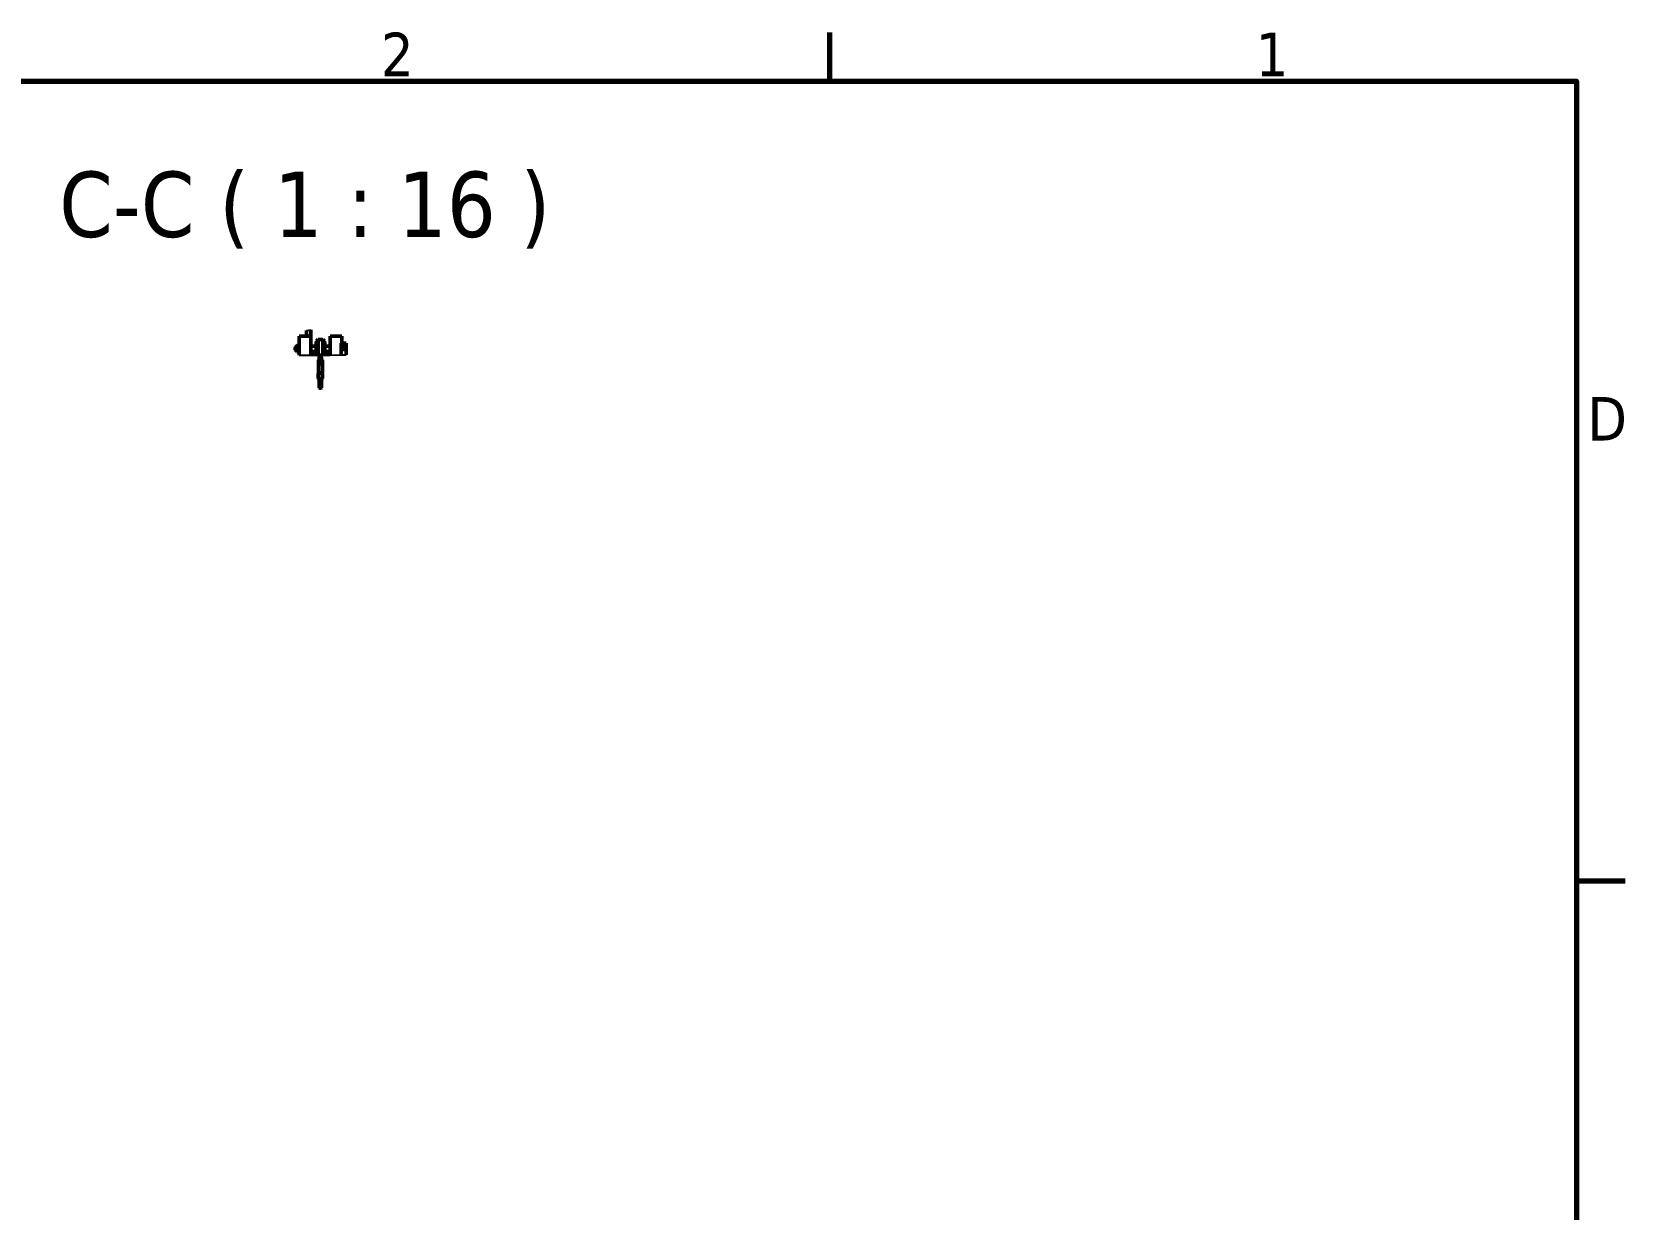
# Model space of a CAD drawing. Header units: millimetres. Extents: x 0 to 6720, y 0 to 4752.
# Drawn here: x 4574 to 6622, y 3142 to 4655 of the extents above; entities that cross this region are included whole.
import ezdxf

# ---------------------------------------------------------------- set-up
doc = ezdxf.new("R2010")
doc.units = ezdxf.units.MM
doc.header["$LTSCALE"] = 16
for name, color, linetype, lineweight in [('Kreskowanie (ISO)', 7, 'Continuous', 18), ('Linia przerwania (ISO)', 7, 'Continuous', 25), ('Obramowanie (ISO)', 7, 'Continuous', 70), ('Symbol (ISO)', 7, 'Continuous', 25), ('Widoczne (ISO)', 7, 'Continuous', 50), ('Widoczne wąskie (ISO)', 7, 'Continuous', 35)]:
    doc.layers.add(name, color=color, linetype=linetype, lineweight=lineweight)
doc.styles.add('Tekst etykiety (ISO)', font='tahoma.ttf')
doc.styles.add('Tekst notatki (ISO)', font='tahoma.ttf')

# ---------------------------------------------------------------- blocks, each defined once
blk = doc.blocks.new('Ramki Ramka domyślna')
at = {"layer": 'Obramowanie (ISO)'}
for p, q in [((350, 287), (350, 290.9)), ((410, 222.75), (413.9, 222.75))]:
    blk.add_line(p, q, dxfattribs=at)
at = {"layer": 'Obramowanie (ISO)', "flags": 128}
blk.add_lwpolyline([(10, 10), (10, 287), (410, 287), (410, 10), (10, 10)], dxfattribs=at)
at = {"layer": 'Obramowanie (ISO)', "char_height": 3.5, "attachment_point": 7, "style": 'Tekst notatki (ISO)'}
for s, insert in [('2', (313.94, 287.4)), ('1', (384.21, 287.4)), ('D', (410.87, 258.13))]:
    blk.add_mtext(s, dxfattribs=dict(at, insert=insert))

msp = doc.modelspace()

# ---------------------------------------------------------------- hatches: boundary and pattern name
at = {"layer": 'Kreskowanie (ISO)'}
h = msp.add_hatch(dxfattribs=at)
h.set_pattern_fill('ANSI31', color=256, scale=406.4, style=0)
h.set_pattern_definition([(45, (0, 0), (-35.92102, 35.92102), [])])
h.paths.add_polyline_path([(4917.7, 4239.7), (4932.7, 4239.8), (4932.7, 4264.1), (4917.7, 4264.1)])
h = msp.add_hatch(dxfattribs=at)
h.set_pattern_fill('ANSI31', color=256, scale=406.4, angle=90.0002, style=0)
h.set_pattern_definition([(135.0002, (0, 0), (-35.9209, -35.92116), [])])
h.paths.add_polyline_path([(4957.7, 4240), (4971.7, 4240.1), (4971.7, 4248.4), (4971.7, 4251.9), (4971.7, 4255.1), (4972.2, 4255.1), (4972.7, 4255.6), (4972.7, 4264.1), (4957.7, 4264.1)])
h = msp.add_hatch(dxfattribs=at)
h.set_pattern_fill('ANSI31', color=256, scale=406.4, angle=15, style=0)
h.set_pattern_definition([(60, (0, 0), (-43.9941, 25.4), [])])
h.paths.add_polyline_path([(4971.7, 4240.1), (4978.2, 4240.2), (4978.2, 4247.1), (4978.2, 4247.1), (4978.2, 4253.1), (4978.2, 4253.1), (4978.2, 4255.1), (4972.2, 4255.1), (4971.7, 4255.1), (4971.7, 4251.9), (4974.7, 4251.9), (4974.7, 4253.1), (4977.8, 4253.1), (4977.8, 4247.1), (4974.7, 4247.1), (4974.7, 4248.4), (4971.7, 4248.4)])

# ---------------------------------------------------------------- linework, layer by layer
at = {"layer": 'Linia przerwania (ISO)'}
for p, q in [((4927.4, 4271.4), (4932.7, 4272.6)), ((4917.7, 4239.7), (4932.7, 4239.8)), ((4933, 4239.8), (4932.7, 4239.8)), ((4940.1, 4239.9), (4933, 4239.8)), ((4957.7, 4240), (4950.3, 4240)), ((4957.7, 4240), (4971.7, 4240.1)), ((4971.7, 4240.1), (4978.2, 4240.2))]:
    msp.add_line(p, q, dxfattribs=at)
for points, weights in [([(4942.2, 4239.9), (4940.9, 4239.9), (4940.1, 4239.9)], [1, 1.01104201491, 1]), ([(4948.2, 4240), (4945.2, 4239.9), (4942.2, 4239.9)], [1, 0.999995955526, 1]), ([(4950.3, 4240), (4949.5, 4240), (4948.2, 4240)], [1, 1.010779812, 1])]:
    msp.add_rational_spline(points, weights, degree=2, dxfattribs=at)
at = {"layer": 'Widoczne (ISO)'}
for p, q in [((4917.7, 4264.1), (4917.7, 4239.7)), ((4932.7, 4264.1), (4917.7, 4264.1)), ((4927.4, 4264.1), (4927.4, 4271.4)), ((4932.7, 4272.6), (4932.7, 4264.1)), ((4932.7, 4239.8), (4932.7, 4264.1)), ((4940.1, 4258), (4942.2, 4260.1)), ((4942.2, 4239.9), (4942.2, 4260.1)), ((4942.2, 4260.1), (4948.2, 4260.1)), ((4948.2, 4240), (4948.2, 4260.1)), ((4950.3, 4258), (4948.2, 4260.1)), ((4957.7, 4264.1), (4957.7, 4240)), ((4972.7, 4264.1), (4957.7, 4264.1)), ((4972.7, 4255.6), (4972.7, 4264.1)), ((4912.7, 4249.7), (4913.1, 4250.1)), ((4912.7, 4246.5), (4912.7, 4249.7)), ((4912.7, 4246.5), (4913.1, 4246.1)), ((4913.1, 4250.1), (4913.1, 4246.1)), ((4914.5, 4250.1), (4913.1, 4250.1)), ((4914.5, 4246.1), (4913.1, 4246.1)), ((4914.5, 4251.1), (4915.1, 4252.1)), ((4914.5, 4251.1), (4914.5, 4245.2)), ((4914.5, 4245.2), (4915.1, 4244.1)), ((4915.1, 4252.2), (4917.1, 4252.2)), ((4915.1, 4250.1), (4917.1, 4250.1)), ((4915.1, 4246.1), (4917.1, 4246.1)), ((4915.1, 4244.1), (4917.1, 4244.1)), ((4917.7, 4251.1), (4917.1, 4252.1)), ((4917.7, 4245.2), (4917.1, 4244.1)), ((4932.7, 4251.6), (4939.7, 4251.6)), ((4932.7, 4244.6), (4939.7, 4244.6)), ((4932.7, 4240.5), (4939.7, 4240.5)), ((4939.7, 4255.9), (4939.9, 4256.1)), ((4939.7, 4240.4), (4939.7, 4255.9)), ((4939.7, 4240.4), (4939.9, 4240.1)), ((4939.9, 4240.1), (4939.9, 4256.1)), ((4939.9, 4256.1), (4940.1, 4256.1)), ((4939.9, 4240.1), (4940.1, 4240.1)), ((4940.1, 4239.9), (4940.1, 4258)), ((4942.5, 4239.8), (4943.9, 4239.8)), ((4942.5, 4239.4), (4942.5, 4239.8)), ((4943.7, 4239.9), (4943.7, 4239.8)), ((4943.9, 4239.8), (4943.7, 4239.5)), ((4943.9, 4239.9), (4943.9, 4239.8)), ((4943.9, 4239.8), (4946.6, 4239.8)), ((4946.6, 4239.9), (4946.6, 4239.8)), ((4946.6, 4239.8), (4946.7, 4239.5)), ((4946.6, 4239.8), (4947.9, 4239.8)), ((4946.7, 4239.9), (4946.7, 4239.8)), ((4947.9, 4239.4), (4947.9, 4239.8)), ((4950.3, 4240), (4950.3, 4258)), ((4950.3, 4256.1), (4950.5, 4256.1)), ((4950.3, 4240.1), (4950.5, 4240.1)), ((4950.5, 4240.1), (4950.5, 4256.1)), ((4950.8, 4255.9), (4950.5, 4256.1)), ((4950.8, 4240.4), (4950.5, 4240.1)), ((4950.8, 4240.4), (4950.8, 4255.9)), ((4950.8, 4251.6), (4957.7, 4251.6)), ((4950.8, 4244.6), (4957.7, 4244.6)), ((4950.8, 4240.5), (4957.7, 4240.5)), ((4971.7, 4240.1), (4971.7, 4255.1)), ((4971.7, 4255.1), (4972.2, 4255.1)), ((4978.2, 4255.1), (4971.7, 4255.1)), ((4971.7, 4255.1), (4971.7, 4251.9)), ((4971.7, 4251.9), (4974.7, 4251.9)), ((4971.7, 4248.4), (4971.7, 4240.1)), ((4974.7, 4248.4), (4971.7, 4248.4)), ((4972.2, 4255.1), (4972.7, 4255.6)), ((4972.7, 4255.6), (4972.7, 4255.1)), ((4974.7, 4251.9), (4974.7, 4253.1)), ((4974.7, 4253.1), (4977.8, 4253.1)), ((4974.7, 4248.4), (4974.7, 4251.9)), ((4974.7, 4247.1), (4974.7, 4248.4)), ((4977.8, 4247.1), (4974.7, 4247.1)), ((4977.8, 4253.1), (4977.8, 4247.1)), ((4978.2, 4253.1), (4978.2, 4255.1)), ((4978.2, 4247.1), (4978.2, 4253.1)), ((4978.2, 4253.1), (4978.2, 4253.1)), ((4978.2, 4253.1), (4978.2, 4247.1)), ((4978.2, 4240.2), (4978.2, 4247.1)), ((4978.2, 4247.1), (4978.2, 4247.1)), ((4943.7, 4239.4), (4942.5, 4239.4)), ((4943.2, 4234.2), (4942.7, 4233.7)), ((4943.7, 4233.7), (4942.7, 4233.7)), ((4942.7, 4233.7), (4942.7, 4232.7)), ((4943.7, 4232.7), (4942.7, 4232.7)), ((4942.7, 4232.2), (4943.7, 4232.2)), ((4942.7, 4232.2), (4942.7, 4217.2)), ((4942.9, 4232.7), (4942.9, 4232.2)), ((4943.2, 4234.2), (4943.7, 4234.2)), ((4943.7, 4239.5), (4946.7, 4239.5)), ((4943.7, 4239.5), (4943.7, 4228.5)), ((4943.7, 4239.5), (4946.7, 4239.5)), ((4943.7, 4228.5), (4946.7, 4228.5)), ((4946.7, 4239.5), (4946.7, 4228.5)), ((4947.9, 4239.4), (4946.7, 4239.4)), ((4946.7, 4234.2), (4947.2, 4234.2)), ((4947.7, 4233.7), (4946.7, 4233.7)), ((4947.7, 4232.7), (4946.7, 4232.7)), ((4946.7, 4232.2), (4947.7, 4232.2)), ((4947.2, 4234.2), (4947.7, 4233.7)), ((4947.5, 4232.7), (4947.5, 4232.2)), ((4947.7, 4233.7), (4947.7, 4232.7)), ((4947.7, 4232.2), (4947.7, 4217.2)), ((4942.3, 4216.2), (4948.1, 4216.2)), ((4942.3, 4216.2), (4942.3, 4209.9)), ((4942.3, 4209.9), (4948.1, 4209.9)), ((4942.8, 4209.4), (4942.3, 4209.9)), ((4947.7, 4217.2), (4942.7, 4217.2)), ((4942.8, 4217), (4942.7, 4217.2)), ((4942.8, 4216.9), (4942.8, 4216.4)), ((4947.6, 4209.4), (4942.8, 4209.4)), ((4943.8, 4208.5), (4943.7, 4208.4)), ((4943.7, 4208.4), (4946.7, 4208.4)), ((4943.7, 4208.4), (4943.7, 4199.2)), ((4946.7, 4199.2), (4943.7, 4199.2)), ((4943.8, 4209.2), (4943.8, 4208.6)), ((4943.8, 4199.2), (4943.8, 4198.6)), ((4946.6, 4209.2), (4946.6, 4208.6)), ((4946.6, 4208.5), (4946.7, 4208.4)), ((4946.6, 4199.2), (4946.6, 4198.6)), ((4946.7, 4208.4), (4946.7, 4199.2)), ((4947.6, 4217), (4947.7, 4217.2)), ((4947.6, 4216.9), (4947.6, 4216.4)), ((4947.6, 4209.4), (4948.1, 4209.9)), ((4948.1, 4216.2), (4948.1, 4209.9)), ((4943.7, 4198.6), (4946.7, 4198.6)), ((4943.7, 4198.6), (4943.7, 4197.9)), ((4943.7, 4197.9), (4946.7, 4197.9)), ((4944.2, 4197.4), (4943.7, 4197.9)), ((4946.2, 4197.4), (4944.2, 4197.4)), ((4946.2, 4197.4), (4946.7, 4197.9)), ((4946.7, 4198.6), (4946.7, 4197.9))]:
    msp.add_line(p, q, dxfattribs=at)
for centre, start, end in [((4943.6, 4234.4), 270, 300), ((4946.8, 4234.4), 240, 270), ((4942.6, 4216.4), 270, 0), ((4942.6, 4216.9), 0, 30), ((4943.6, 4209.2), 0, 90), ((4943.6, 4208.6), 330, 0), ((4946.8, 4209.2), 90, 180), ((4946.8, 4208.6), 180, 210), ((4947.8, 4216.9), 150, 180), ((4947.8, 4216.4), 180, 270)]:
    msp.add_arc(centre, 0.2, start, end, dxfattribs=at)
for points, weights in [([(4915.1, 4252.2), (4914.6, 4251.1), (4915.1, 4250.1)], [1, 1.15470053838, 1]), ([(4915.1, 4250.1), (4914.6, 4248.1), (4915.1, 4246.1)], [1, 1.15470053838, 1]), ([(4915.1, 4246.1), (4914.6, 4245.1), (4915.1, 4244.1)], [1, 1.15470053838, 1]), ([(4915.1, 4252.1), (4915.1, 4252.1), (4915.1, 4252.2)], [1.00392238878, 1.00198670826, 1]), ([(4917.1, 4250.1), (4917.7, 4251.1), (4917.1, 4252.2)], [1, 1.15470053838, 1]), ([(4917.1, 4252.2), (4917.1, 4252.1), (4917.1, 4252.1)], [1, 1.00198670826, 1.00392238878]), ([(4917.1, 4246.1), (4917.7, 4248.1), (4917.1, 4250.1)], [1, 1.15470053838, 1]), ([(4917.1, 4244.1), (4917.7, 4245.1), (4917.1, 4246.1)], [1, 1.15470053838, 1])]:
    msp.add_rational_spline(points, weights, degree=2, dxfattribs=at)
at = {"layer": 'Widoczne wąskie (ISO)'}
for p, q in [((4914.5, 4249.7), (4912.7, 4249.7)), ((4912.7, 4246.5), (4914.5, 4246.5)), ((4944, 4239.5), (4944, 4228.5)), ((4946.4, 4228.5), (4946.4, 4239.5))]:
    msp.add_line(p, q, dxfattribs=at)

# ---------------------------------------------------------------- block references
at = {"xscale": 16, "yscale": 16, "zscale": 16}
msp.add_blockref('Ramki Ramka domyślna', (0, 0), dxfattribs=at)

# ---------------------------------------------------------------- texts
at = {"layer": 'Symbol (ISO)', "insert": (4609.4, 4376.6), "char_height": 84, "attachment_point": 7, "style": 'Tekst etykiety (ISO)'}
msp.add_mtext('C-C ( 1 : 16 )', dxfattribs=at)

doc.saveas('drawing.dxf')
